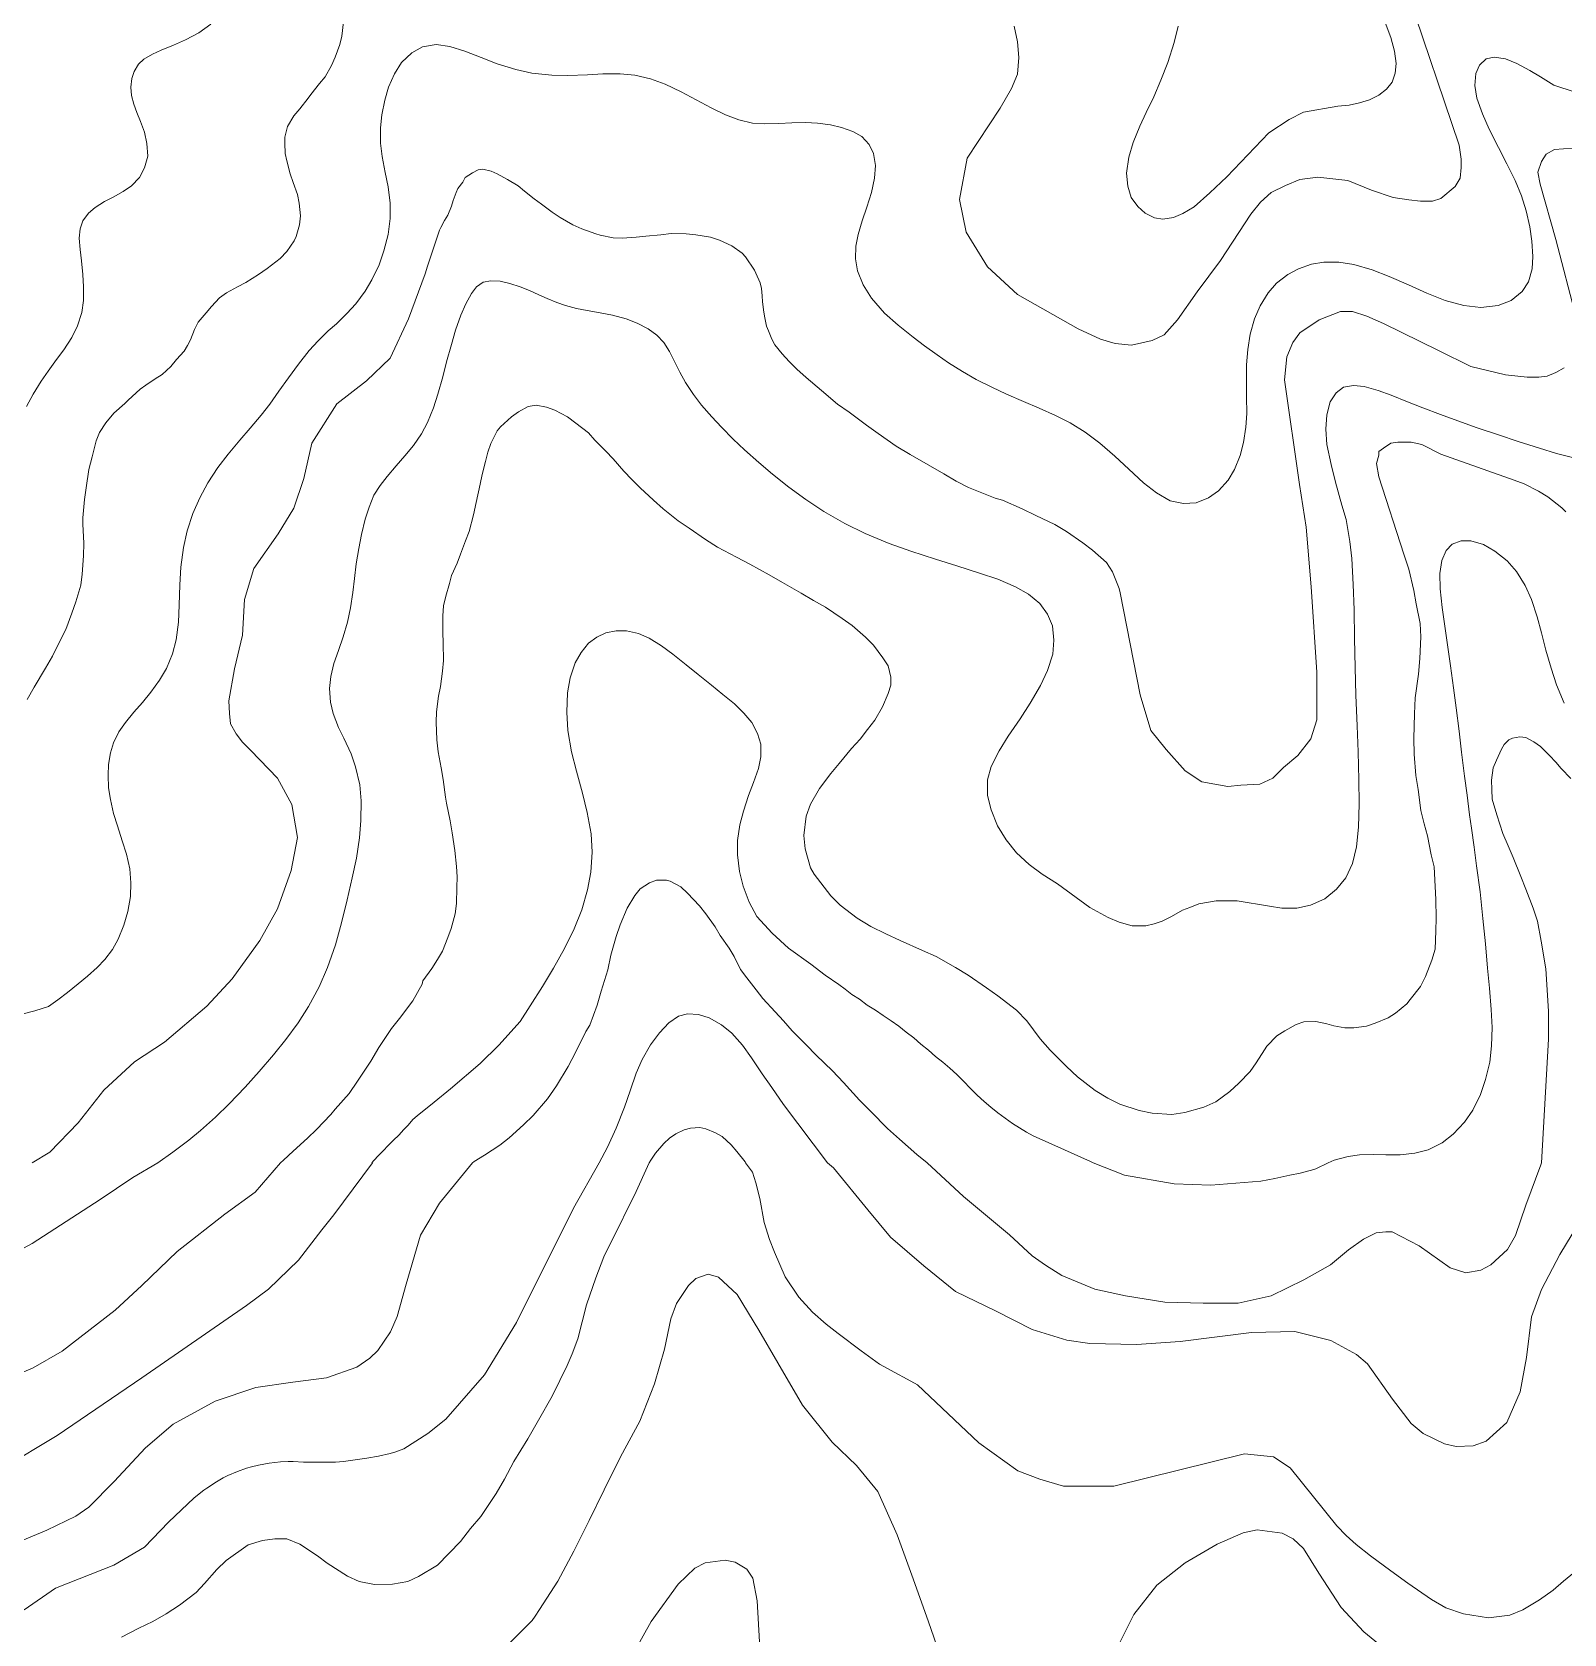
# Model space of a CAD drawing. Header units: metres. Extents: x 548946 to 557077, y 1838800 to 1845419.
# Drawn here: x 554948 to 555475, y 1841838 to 1842389 of the extents above; entities that cross this region are included whole.
import ezdxf

# ---------------------------------------------------------------- set-up
doc = ezdxf.new("R2010")
doc.units = ezdxf.units.M
doc.header["$LTSCALE"] = 28
doc.layers.add('1', color=7, linetype='Continuous', lineweight=13)
doc.layers.add('2', color=7, linetype='Continuous', lineweight=13)

msp = doc.modelspace()

# ---------------------------------------------------------------- linework, layer by layer
at = {"layer": '1'}
for points in [[(555421.46, 1842401.55), (555438.98, 1842349.66), (555439.73, 1842344.86), (555439.73, 1842341.98), (555439.32, 1842338.27), (555437.68, 1842335.39), (555432.75, 1842331.27), (555429.87, 1842330.44), (555425.76, 1842330.44), (555421.66, 1842330.86), (555416.31, 1842331.68), (555408.92, 1842334.15), (555400.7, 1842337.45), (555390.43, 1842338.68), (555384.27, 1842337.86), (555379.34, 1842335.8), (555374.41, 1842333.33), (555370.71, 1842330.03), (555367.43, 1842325.91), (555357.01, 1842309.99), (555348.99, 1842299.27), (555342.2, 1842289.63), (555337.62, 1842284.53), (555333.55, 1842282.48), (555326.43, 1842280.95), (555320.83, 1842281.46), (555315.74, 1842283), (555308.11, 1842286.57), (555287.15, 1842298.38), (555276.94, 1842307.88), (555269.51, 1842319.75), (555267.23, 1842330.99), (555269.93, 1842345.23), (555281.3, 1842362.41), (555285.2, 1842369.11), (555287.25, 1842374.05), (555287.66, 1842379.82), (555287.25, 1842385.17), (555286.02, 1842390.53)], [(555055.59, 1842391.98), (555054.97, 1842387.05), (555054.28, 1842384.21), (555052.73, 1842379.83), (555051.37, 1842377), (555049.2, 1842373.11), (555047.29, 1842370.87), (555044.34, 1842367.08), (555043.36, 1842365.81), (555040.49, 1842362.13), (555038.5, 1842359.78), (555036.3, 1842356.08), (555035.33, 1842352.44), (555035.4, 1842350.36), (555035.47, 1842346.75), (555036.07, 1842344.26), (555037.19, 1842339.84), (555038.24, 1842336.83), (555039.71, 1842332.64), (555040.36, 1842329.77), (555040.81, 1842325.35), (555040.44, 1842322.26), (555039.22, 1842318.31), (555038.56, 1842316.8), (555036.06, 1842313.15), (555033.8, 1842310.68), (555029.29, 1842307.26), (555026.31, 1842305.18), (555021.99, 1842302.45), (555019.14, 1842300.95), (555015.31, 1842298.86), (555012.96, 1842297.13), (555010.18, 1842294.22), (555008.36, 1842292.09), (555005.63, 1842288.8), (555004.33, 1842286.26), (555002.96, 1842282.76), (555001.97, 1842280.82), (555000.79, 1842278.87), (554998.2, 1842275.98), (554996.21, 1842273.64), (554993.23, 1842270.88), (554990.85, 1842269.35), (554987.61, 1842267.14), (554985.69, 1842265.75), (554982.95, 1842263.32), (554981.59, 1842262.01), (554980.4, 1842260.91), (554976.63, 1842257.58), (554973.82, 1842254.19), (554971.65, 1842250.97), (554970.59, 1842248.07), (554969.19, 1842242.57), (554968.02, 1842238.24), (554967.1, 1842231.85), (554966.55, 1842227.88), (554965.91, 1842221.62), (554965.9, 1842219.43), (554966.24, 1842212.91), (554966.22, 1842208.53), (554965.76, 1842202.29), (554965.3, 1842198.42), (554963.54, 1842192.69), (554962.22, 1842188.81), (554960.07, 1842183.22), (554958.32, 1842179.67), (554955.5, 1842174.08), (554953.08, 1842169.88), (554949.23, 1842163.4), (554946.81, 1842159.2)], [(554976.36, 1842331.81), (554979.78, 1842333.75), (554982.66, 1842335.64), (554985.47, 1842338.5), (554987.2, 1842341.85), (554988.24, 1842345.9), (554987.97, 1842350.22), (554987.19, 1842354.14), (554985.82, 1842357.8), (554984.55, 1842360.84), (554983.44, 1842363.75), (554982.72, 1842366.76), (554982.47, 1842369.52), (554982.77, 1842372.55), (554983.54, 1842374.99), (554985.07, 1842377.43), (554986.96, 1842379.2), (554989.85, 1842380.94), (554992.92, 1842382.27), (554997.11, 1842383.97), (555001.21, 1842385.81), (555005.81, 1842388.26), (555009.96, 1842391.17)], [(555342.48, 1842390.59), (555341.07, 1842384.87), (555338.88, 1842378.07), (555336.51, 1842371.98), (555334.03, 1842366.25), (555331.44, 1842360.89), (555329.24, 1842356.18), (555326.94, 1842350.54), (555325.48, 1842345.48), (555324.64, 1842340.06), (555325.1, 1842335.59), (555326.32, 1842331.65), (555328.62, 1842328.52), (555331.05, 1842326.29), (555334.29, 1842324.73), (555337.19, 1842324.27), (555340.84, 1842324.76), (555344.03, 1842326.11), (555347.98, 1842328.44), (555353.31, 1842333.32), (555359.12, 1842338.73), (555373.59, 1842353.93), (555380.57, 1842358.46), (555385.5, 1842360.93), (555397.28, 1842363.01), (555401.15, 1842363.43), (555404.75, 1842364.15), (555408.23, 1842365.24), (555411.45, 1842366.87), (555413.98, 1842368.93), (555415.94, 1842371.31), (555417, 1842374.37), (555417.33, 1842377.69), (555416.84, 1842381.98), (555415.53, 1842386.63), (555413.55, 1842391.79)], [(554998.82, 1842185.75), (554999.11, 1842191.59), (554999.33, 1842198.57), (554999.69, 1842204.67), (555000.54, 1842211.44), (555001.84, 1842217.13), (555003.72, 1842223.06), (555006.17, 1842228.45), (555008.93, 1842233.67), (555012.4, 1842238.91), (555015.85, 1842243.48), (555019.9, 1842248.33), (555023.45, 1842252.35), (555027.21, 1842256.82), (555030.22, 1842260.67), (555033.36, 1842265.07), (555036.63, 1842269.73), (555040.03, 1842274.37), (555043.76, 1842279.09), (555046.89, 1842282.46), (555050.27, 1842285.83), (555053.15, 1842288.31), (555056.69, 1842291.81), (555059.75, 1842295.13), (555063, 1842299.53), (555065.32, 1842303.38), (555067.75, 1842308.5), (555069.45, 1842313.36), (555070.95, 1842318.92), (555071.61, 1842324.46), (555071.63, 1842329.67), (555070.9, 1842335.31), (555069.92, 1842340.21), (555068.89, 1842345.73), (555068.3, 1842350.36), (555068.25, 1842355.57), (555068.71, 1842360.11), (555069.73, 1842365.11), (555071.04, 1842369.58), (555073.1, 1842374.19), (555075.53, 1842378.04), (555079.04, 1842381.36), (555082.74, 1842383.41), (555087.39, 1842384.21), (555092.1, 1842383.53), (555097.28, 1842381.95), (555102.86, 1842379.72), (555108.39, 1842377.59), (555114.8, 1842375.65), (555120.27, 1842374.43), (555127.16, 1842373.7), (555132.69, 1842373.58), (555139.42, 1842373.81), (555144.72, 1842374.11), (555150.67, 1842374.12), (555155.63, 1842373.7), (555161.11, 1842372.39), (555166.13, 1842370.6), (555171.66, 1842367.97), (555176.73, 1842365.26), (555181.92, 1842362.46), (555186.89, 1842360.06), (555191.41, 1842358.35), (555196.15, 1842357.25), (555200.35, 1842357), (555205.23, 1842357.09), (555209.6, 1842357.35), (555214.36, 1842357.44), (555218.5, 1842357.18), (555222.92, 1842356.61), (555226.77, 1842355.73), (555230.64, 1842354.38), (555233.65, 1842352.6), (555236.22, 1842349.9), (555237.67, 1842346.81), (555238.39, 1842342.7), (555238.05, 1842338.29), (555237.06, 1842333.4), (555235.44, 1842328.31), (555233.86, 1842323.6), (555232.46, 1842318.9), (555231.61, 1842314.95), (555231.53, 1842310.58), (555232.22, 1842306.51), (555234.16, 1842301.7), (555237.04, 1842297.04), (555241.54, 1842291.97), (555246.14, 1842287.75), (555251.3, 1842283.71), (555255.26, 1842280.66), (555259.65, 1842277.56), (555263.46, 1842274.85), (555268.26, 1842271.85), (555272.99, 1842269.16), (555278.34, 1842266.46), (555283.43, 1842264.1), (555289.22, 1842261.57), (555294.64, 1842259.3), (555300.25, 1842256.8), (555305.31, 1842254.21), (555310.51, 1842250.99)], [(555310.51, 1842250.99), (555315.48, 1842247.29), (555320.68, 1842242.75), (555325.47, 1842238.28), (555330.53, 1842233.6), (555334.99, 1842230.15), (555339.72, 1842227.44), (555344.23, 1842226.54), (555348.57, 1842226.77), (555352.86, 1842228.49), (555356.35, 1842230.91), (555359.6, 1842234.51), (555361.77, 1842238.25), (555363.71, 1842243.02), (555364.86, 1842247.44), (555365.71, 1842252.69), (555365.99, 1842257.46), (555365.97, 1842263.12), (555365.89, 1842268.37), (555365.91, 1842274.12), (555366.38, 1842279.49), (555367.19, 1842284.74), (555368.71, 1842289.95), (555370.57, 1842294.44), (555373.34, 1842298.91), (555376.28, 1842302.18), (555380.1, 1842305.17), (555383.78, 1842307.12), (555388.22, 1842308.71), (555392.49, 1842309.46), (555397.71, 1842309.49), (555402.82, 1842308.67), (555409.09, 1842306.83), (555415.01, 1842304.48), (555421.62, 1842301.62), (555427.87, 1842298.81), (555434.15, 1842296.32), (555440.66, 1842294.53), (555446.46, 1842293.84), (555452.42, 1842294.52), (555456.83, 1842296.29), (555460.64, 1842299.38), (555462.82, 1842302.73), (555464.08, 1842307.13), (555464.37, 1842311.37), (555463.98, 1842316.71), (555463.27, 1842321.62), (555462.05, 1842327.07), (555460.4, 1842332.21), (555458.22, 1842337.48), (555455.39, 1842343.28), (555452.52, 1842348.86), (555449.36, 1842355.15), (555446.98, 1842360.4), (555445.1, 1842365.85), (555444.43, 1842370.12), (555444.73, 1842374.27), (555445.96, 1842377.19), (555448.28, 1842379.27), (555451.09, 1842379.93), (555454.98, 1842379.27), (555458.83, 1842377.75), (555463.31, 1842375.36), (555466.97, 1842373.13), (555471.57, 1842370.25), (555478.88, 1842367.91)], [(555479.17, 1842290.48), (555472.2, 1842317.23), (555466.85, 1842336.21), (555466.03, 1842340.33), (555467.26, 1842344.04), (555468.9, 1842346.51), (555471.78, 1842348.16), (555477.94, 1842348.57)], [(554948.51, 1842000), (554954.64, 1842003.65), (554964.34, 1842013.71), (554973.19, 1842024.89), (554983.75, 1842034.66), (554993.99, 1842041.4), (555008.58, 1842053.83), (555017.26, 1842063.19), (555026.79, 1842076.35), (555032.86, 1842087.28), (555037.59, 1842100.41), (555039.77, 1842111.77), (555037.83, 1842123.05), (555032.81, 1842132.19), (555023.64, 1842141.68), (555020.8, 1842144.52), (555018.6, 1842147.36), (555016.71, 1842150.83), (555016.4, 1842154.3), (555016.09, 1842158.71), (555018.07, 1842169.76), (555020.85, 1842181.29), (555021.47, 1842193.55), (555024.75, 1842204.21), (555033.08, 1842216.04), (555038.44, 1842224.94), (555041.87, 1842235.09), (555044.7, 1842247.28), (555053.3, 1842260.76), (555063.44, 1842268.68), (555071.62, 1842276.48), (555077.89, 1842289.98), (555083.6, 1842305.48), (555084.46, 1842308.07), (555088.52, 1842320.39), (555088.97, 1842321.4), (555090.29, 1842323.75), (555091.39, 1842325.6), (555092.62, 1842328.7), (555093.24, 1842330.59), (555094.22, 1842333.37), (555094.8, 1842334.78), (555096.52, 1842336.99), (555097.38, 1842338.53), (555099.84, 1842340.16), (555101.8, 1842341.17), (555103.49, 1842341.38), (555106.33, 1842340.69), (555108.35, 1842339.8), (555111.92, 1842337.87), (555115.62, 1842335.67), (555117.75, 1842333.85), (555121.12, 1842331.23), (555123.55, 1842329.34), (555127.21, 1842326.66), (555130.01, 1842324.82), (555134.42, 1842322.24), (555137.44, 1842320.9), (555142.22, 1842319.22), (555143.71, 1842318.74), (555148.2, 1842317.78), (555151.35, 1842317.7), (555156.16, 1842318.02), (555159.45, 1842318.33), (555164.62, 1842318.88)], [(554946.63, 1842259.87), (554948.84, 1842264.14), (554951.59, 1842268.5), (554954.01, 1842272.02), (554956.91, 1842275.95), (554959.46, 1842279.34), (554962.13, 1842283.57), (554964.17, 1842287.58), (554965.59, 1842292.19), (554966.13, 1842296.25), (554966.23, 1842301.01), (554965.91, 1842305.19), (554965.46, 1842309.9), (554965.01, 1842313.8), (554964.73, 1842317.68), (554965.06, 1842320.85), (554965.94, 1842323.68), (554967.9, 1842326.24), (554970.22, 1842328.26), (554973.39, 1842330.27), (554976.36, 1842331.81)], [(555164.62, 1842318.88), (555168.17, 1842319.33), (555173.33, 1842319.21), (555176.6, 1842318.86), (555181.74, 1842318.08), (555184.82, 1842317.04), (555189.06, 1842315.1), (555192.62, 1842312.5), (555193.72, 1842311.3), (555196.77, 1842306.74), (555197.28, 1842305.66), (555198.75, 1842302.33), (555199.27, 1842300.39), (555199.5, 1842297.85), (555199.57, 1842295.77), (555200.01, 1842292.21), (555200.35, 1842290.26), (555200.89, 1842287.47), (555201.66, 1842285.85), (555202.79, 1842282.95), (555203.8, 1842280.99), (555206.36, 1842277.98), (555208.69, 1842275.32), (555211.39, 1842272.71), (555214.52, 1842269.77), (555219.84, 1842265.3), (555225.36, 1842260.67), (555229.32, 1842257.93), (555235.3, 1842253.45), (555239.29, 1842250.52), (555245.54, 1842246.17), (555250.27, 1842243.33), (555257.33, 1842239.37), (555261.85, 1842236.7), (555266.16, 1842234.19), (555270.42, 1842232.06), (555279.54, 1842228.36), (555282.01, 1842227.62), (555288.85, 1842224.67), (555293.51, 1842222.4), (555300.07, 1842219.32), (555304.09, 1842216.88), (555309.71, 1842213.01), (555312.98, 1842210.47), (555317.79, 1842206.23), (555319.9, 1842203.07), (555322.15, 1842197.26), (555322.54, 1842195.87), (555329.32, 1842160.78), (555332.99, 1842148.51), (555338.3, 1842141.96), (555344.82, 1842134.6), (555350.54, 1842130.92), (555355.02, 1842130.1), (555359.51, 1842129.28), (555364, 1842129.69), (555370.53, 1842130.1), (555375.01, 1842132.14), (555378.69, 1842135.82), (555383.58, 1842139.92), (555388.07, 1842145.64), (555390.11, 1842152.19), (555390.11, 1842160.37), (555390.11, 1842168.56), (555388.19, 1842197.91)], [(555388.19, 1842197.91), (555386.38, 1842218.39), (555384.15, 1842233.02), (555378.93, 1842269.05), (555379.75, 1842276.88), (555381.8, 1842281.83), (555384.27, 1842285.12), (555390.84, 1842289.65), (555398.24, 1842292.54), (555402.35, 1842292.54), (555407.28, 1842290.89), (555413.03, 1842288.42), (555431.92, 1842279.09), (555443.02, 1842273.59), (555454.93, 1842270.7), (555462.33, 1842269.88), (555466.44, 1842269.88), (555469.31, 1842270.29), (555472.19, 1842271.53), (555475.06, 1842273.17)], [(555033.91, 1842000), (555034.92, 1842000.92), (555038.26, 1842003.91), (555043.12, 1842008.41), (555046.27, 1842011.38), (555051.14, 1842016.55), (555052.72, 1842018.37), (555057.46, 1842023.81), (555060.36, 1842027.98), (555064.91, 1842034.92), (555067.66, 1842039.55), (555072.07, 1842046.09), (555074.78, 1842049.57), (555079.34, 1842055.66), (555082.62, 1842061.4), (555082.77, 1842062.46), (555085.94, 1842066.76), (555087.84, 1842069.85), (555089.57, 1842072.73), (555091.46, 1842077.34), (555092.59, 1842080.53), (555093.96, 1842085.55), (555094.37, 1842089.12), (555094.54, 1842094.56), (555094.66, 1842098.19), (555094.4, 1842101.78), (555093.8, 1842107.31), (555092.94, 1842113.39), (555092.24, 1842117.49), (555090.9, 1842123.6), (555090.56, 1842125.55), (555089.79, 1842131.73), (555089.11, 1842135.64), (555088.14, 1842141.13), (555087.62, 1842145.25), (555087.43, 1842151.32), (555087.55, 1842154.95), (555088.2, 1842160.36), (555088.85, 1842163.58), (555089.61, 1842168.9), (555089.91, 1842172.55), (555089.83, 1842178.54), (555089.73, 1842182.33), (555089.7, 1842187.94), (555089.94, 1842191.3), (555090.67, 1842194.62), (555092.02, 1842198.98), (555092.63, 1842201.72), (555094.57, 1842205.96), (555095.8, 1842209.06), (555097.51, 1842213.65), (555098.72, 1842216.94), (555100.28, 1842222.65), (555101.18, 1842226.85), (555102.49, 1842233.11), (555103.22, 1842236.43), (555104.37, 1842240.95), (555105.2, 1842244.19), (555106.16, 1842247.17), (555108.37, 1842251.53), (555109.54, 1842252.82), (555113.28, 1842256.33), (555115.64, 1842258.06), (555119.03, 1842259.81), (555121.73, 1842260.25)], [(555121.73, 1842260.25), (555125.33, 1842259.65), (555128.22, 1842258.59), (555132.51, 1842256.27), (555135.43, 1842254.16), (555139.75, 1842250.8), (555141.98, 1842248.23), (555145.68, 1842244.51), (555148.2, 1842241.87), (555151.86, 1842237.67), (555154.69, 1842234.79), (555157.53, 1842231.91), (555162.15, 1842227.64), (555165.47, 1842224.73), (555170.55, 1842220.61), (555174.3, 1842218.03), (555179.92, 1842214.17), (555184.14, 1842211.56), (555190.57, 1842208.08), (555195.15, 1842205.71), (555201.89, 1842201.99), (555206.41, 1842199.32), (555212.86, 1842195.66), (555217.07, 1842193.23), (555221.16, 1842190.89), (555226.97, 1842187.05), (555230.43, 1842184.54), (555234.92, 1842180.53), (555237.73, 1842177.84), (555240.94, 1842173.49), (555242.71, 1842170.76), (555243.68, 1842166.79), (555243.64, 1842164.12), (555242.76, 1842161.26), (555240.86, 1842156.64), (555238.19, 1842152.12), (555235.65, 1842148.86), (555233.12, 1842145.59), (555230.2, 1842142.28), (555225.89, 1842137.17), (555223.08, 1842133.78), (555219.18, 1842128.53), (555216.04, 1842123.19), (555214.55, 1842119.1), (555213.77, 1842112.44), (555214.25, 1842107.84), (555216.11, 1842101.32), (555217.33, 1842099.19), (555223.02, 1842091.72), (555226.28, 1842088.52), (555232.07, 1842084.01), (555236.8, 1842081.18), (555241.97, 1842078.69), (555246.92, 1842076.36), (555254.58, 1842072.94), (555259.21, 1842070.86), (555265.88, 1842067.03), (555270.29, 1842064.45), (555276.54, 1842060.09), (555280.5, 1842057.35), (555286.82, 1842052.44), (555290.42, 1842048.8), (555295.01, 1842042.52), (555298.44, 1842038.67), (555304, 1842033)], [(555304, 1842033), (555307.87, 1842029.48), (555313.87, 1842024.82), (555318.29, 1842022.23), (555322.36, 1842020.08), (555329, 1842017.96), (555333.49, 1842017), (555340.3, 1842016.61), (555344.69, 1842017.26), (555351.21, 1842019.12), (555355.35, 1842020.97), (555360.24, 1842024.44), (555363.31, 1842027.3), (555367.17, 1842031.39), (555369.28, 1842034.32), (555372.05, 1842038.76), (555372.85, 1842040), (555376.3, 1842043.57), (555379.13, 1842045.26), (555382.94, 1842047.54), (555385.68, 1842048.45), (555389.76, 1842048.49), (555393.57, 1842047.73), (555395.93, 1842047.08), (555399.74, 1842046.32), (555402.78, 1842046.32), (555407.17, 1842046.96), (555410.18, 1842048), (555414.62, 1842049.8), (555417.18, 1842051.35), (555421.05, 1842054.6), (555422.2, 1842056.07), (555425.72, 1842060.6), (555427.49, 1842063.96), (555429.64, 1842069.56), (555430.78, 1842073.41), (555430.94, 1842079.71), (555431.07, 1842084.01), (555431.02, 1842090.47), (555430.75, 1842094.91), (555430.39, 1842101.61), (555429.39, 1842105.77), (555428.09, 1842112.36), (555427.01, 1842116.41), (555425.86, 1842121.02), (555424.87, 1842128.22), (555424.07, 1842133.07), (555423.53, 1842140.42), (555423.43, 1842145.74), (555423.61, 1842154.22), (555423.86, 1842159.77), (555425.04, 1842167.82), (555425.51, 1842173.2), (555425.8, 1842180.75), (555425.61, 1842185.29), (555424.29, 1842192.07), (555423.43, 1842196.63), (555421.67, 1842203.92), (555419.97, 1842209.13), (555411.38, 1842235.68), (555410.56, 1842240.21), (555411.38, 1842243.1), (555411.38, 1842244.33), (555413.03, 1842245.57), (555415.49, 1842247.22)], [(555415.49, 1842247.22), (555417.96, 1842247.63), (555422.48, 1842247.63), (555426.17, 1842246.81), (555432.75, 1842243.51), (555457.97, 1842234.53), (555461.37, 1842233.24), (555466.24, 1842230.81), (555469.54, 1842228.75), (555474.28, 1842225.06), (555475.7, 1842223.62)], [(555475.15, 1842157.92), (555472.44, 1842164.17), (555470.66, 1842169.91), (555468.84, 1842176.08), (555467.36, 1842182.13), (555465.83, 1842187.62), (555463.87, 1842193.5), (555461.74, 1842198.32), (555458.7, 1842203.13), (555455.48, 1842206.84), (555451.28, 1842210.16), (555447.39, 1842212.4), (555443.07, 1842213.68), (555439.67, 1842213.72), (555436.56, 1842212.51), (555434.49, 1842210.32), (555433.02, 1842206.94), (555432.42, 1842202.51), (555432.45, 1842197.2), (555433.13, 1842190.76), (555434.04, 1842184.4), (555435.13, 1842177.16), (555436.07, 1842170.69), (555437.09, 1842163.15), (555438, 1842156.31)], [(554945.42, 1842051.16), (554949.47, 1842052.18), (554954.19, 1842053.69), (554957.37, 1842056), (554960.68, 1842058.52), (554964.38, 1842061.41), (554967.56, 1842064.08), (554970.91, 1842067.05), (554973.5, 1842069.77), (554976.13, 1842073.26), (554978.14, 1842076.85), (554980.07, 1842081.65), (554981.39, 1842086.28), (554982.34, 1842091.45), (554982.5, 1842096.22), (554982.08, 1842100.99), (554980.92, 1842105.98), (554979.48, 1842110.61), (554977.85, 1842115.71), (554976.47, 1842120.01), (554975.41, 1842124.77), (554974.77, 1842128.76), (554974.63, 1842133.17), (554974.76, 1842136.81), (554975.41, 1842140.83), (554976.44, 1842144.22), (554978.29, 1842148.02), (554980.59, 1842151.3), (554983.44, 1842154.77), (554986.43, 1842158.19), (554989.37, 1842161.72), (554992.31, 1842165.83), (554994.68, 1842169.86), (554996.78, 1842174.84), (554998.03, 1842179.63), (554998.82, 1842185.75)], [(555142.57, 1842180.61), (555139.7, 1842178.54), (555137.18, 1842175.37), (555135.12, 1842171.74), (555133.46, 1842166.64), (555132.53, 1842161.46), (555132.27, 1842154.8), (555132.68, 1842148.57), (555133.95, 1842141.14), (555135.58, 1842134.55), (555137.67, 1842126.96), (555139.32, 1842120.28), (555140.62, 1842113.02), (555141.01, 1842106.65), (555140.57, 1842099.87), (555139.44, 1842093.71), (555137.41, 1842086.9), (555134.8, 1842080.36), (555131.54, 1842073.55), (555127.75, 1842066.8), (555123.95, 1842060.5), (555119.76, 1842053.85), (555116.29, 1842048.55), (555108.94, 1842040.38), (555102.51, 1842034.08), (555092.33, 1842025.35), (555086.68, 1842020.85), (555080.9, 1842016.09), (555079.41, 1842014.82), (555077.74, 1842012.89), (555076.26, 1842011.39), (555074.57, 1842009.47), (555072.74, 1842007.71), (555070.94, 1842005.91), (555069.16, 1842004.1), (555067.52, 1842002.42), (555065.99, 1842000.7), (555065.34, 1842000)], [(555313.27, 1842000), (555312.32, 1842000.44), (555303.41, 1842004.39), (555297.97, 1842006.83), (555292.62, 1842009.23), (555290.25, 1842010.52), (555287.94, 1842011.94), (555285.48, 1842013.49), (555282.96, 1842015.33), (555280.45, 1842017.14), (555278.01, 1842019.12), (555275.75, 1842021.03), (555273.4, 1842023.21), (555271.09, 1842025.51), (555268.66, 1842027.98), (555266.31, 1842030.27), (555263.9, 1842032.45), (555261.59, 1842034.49), (555259.06, 1842036.51), (555256.58, 1842038.71), (555254.03, 1842040.69), (555251.56, 1842042.91), (555248.97, 1842044.85), (555246.43, 1842046.9), (555243.8, 1842048.76), (555241.06, 1842050.55), (555238.37, 1842052.44), (555235.51, 1842054.16), (555232.92, 1842056.16), (555230.28, 1842057.78), (555228, 1842059.61), (555225.79, 1842061.2), (555221.15, 1842064.41), (555216.14, 1842068.17), (555208.5, 1842073.73), (555202.94, 1842078.91), (555197.58, 1842084.64), (555194.94, 1842089.53), (555192.96, 1842094.98), (555191.64, 1842100.09), (555190.94, 1842105.78), (555191, 1842110.66), (555191.77, 1842116.11), (555193.03, 1842120.84), (555194.8, 1842126.13), (555196.52, 1842130.62), (555198.13, 1842135.47), (555198.96, 1842139.47), (555198.94, 1842143.85), (555197.88, 1842147.48), (555195.92, 1842151.26), (555193.15, 1842154.51), (555189.89, 1842157.66), (555185.94, 1842160.93), (555182, 1842164.05), (555177.41, 1842167.76), (555173.32, 1842171.05), (555168.73, 1842174.7), (555164.83, 1842177.57), (555160.55, 1842180.21), (555156.9, 1842181.81), (555152.83, 1842182.73), (555149.3, 1842182.75), (555145.67, 1842182.05), (555142.57, 1842180.61)], [(555438, 1842156.31), (555439.02, 1842148.29), (555439.86, 1842141.02), (555440.89, 1842132.82), (555441.71, 1842126.27), (555442.62, 1842119.49), (555443.23, 1842114.94), (555444.18, 1842108.46), (555444.98, 1842102.04), (555446.22, 1842093.03), (555447.15, 1842083.95), (555448.1, 1842075.25), (555448.78, 1842066.87), (555449.39, 1842059.98), (555449.99, 1842052.6), (555450.32, 1842046.44), (555450.16, 1842040.12), (555449.55, 1842034.6), (555448.12, 1842028.64), (555446.34, 1842023.45), (555443.67, 1842018.06), (555440.82, 1842013.89), (555437, 1842009.77), (555433.16, 1842006.85), (555428.4, 1842004.42), (555423.76, 1842003.22), (555418.76, 1842002.66), (555413.81, 1842002.74), (555409.44, 1842002.87), (555404.7, 1842002.7), (555400.81, 1842002.12), (555396.03, 1842000.83), (555393.93, 1842000)], [(555477.37, 1842132.04), (555474.09, 1842135.43), (555472.29, 1842137.68), (555470.11, 1842139.88), (555466.96, 1842143.01), (555464.67, 1842144.62), (555461.91, 1842146.08), (555459.89, 1842146.31), (555457.37, 1842145.9), (555456.11, 1842145.36), (555454.5, 1842143.73), (555453.57, 1842142.09), (555451.85, 1842138.35), (555450.65, 1842135.73), (555450.15, 1842131.39), (555450.26, 1842128.26), (555450.39, 1842124.95), (555451.92, 1842119.53), (555454.05, 1842113.14), (555455.82, 1842108.89), (555457.57, 1842104.83), (555460.18, 1842098.4), (555461.97, 1842093.96), (555464.5, 1842087.43), (555465.92, 1842082.95), (555467.16, 1842076.07), (555468.79, 1842066.58), (555469.73, 1842052.04)], [(555256.19, 1842000), (555252.61, 1842002.78), (555246.62, 1842008.12), (555242.54, 1842011.79), (555236.77, 1842017.63), (555232.86, 1842021.52), (555227.44, 1842027.59), (555223.61, 1842031.59), (555217.99, 1842036.97), (555214.61, 1842040.45), (555209.72, 1842045.26), (555206.82, 1842048.7), (555203.86, 1842051.85), (555199.66, 1842056.46), (555197.39, 1842059.41), (555194.21, 1842063.57), (555192.04, 1842066.44), (555189.77, 1842070.91), (555188.08, 1842073.75), (555185.06, 1842078.12), (555183.27, 1842081.04), (555180.14, 1842085.5), (555177.89, 1842088.26), (555173.83, 1842092.6), (555171.47, 1842094.78), (555167.79, 1842096.79), (555166.62, 1842097.03), (555163.09, 1842097.06), (555160.73, 1842096.19), (555157.57, 1842094.09), (555155.66, 1842091.85), (555153.08, 1842087.44), (555150.65, 1842081.71), (555149.25, 1842077.73), (555147.48, 1842071.33), (555146.41, 1842066.24), (555144.09, 1842058.92), (555142.7, 1842054.08), (555140.23, 1842047.21), (555138.88, 1842045.04), (555135.32, 1842037.84), (555132.78, 1842033.05), (555128.76, 1842026.37), (555125.7, 1842021.99), (555120.71, 1842016.23), (555117.4, 1842013.05), (555112.54, 1842008.55), (555109.24, 1842006.04), (555104.05, 1842002.63), (555100.44, 1842000.37), (555099.92, 1842000)], [(555221.95, 1842000), (555206.74, 1842019.97), (555202.72, 1842025.81), (555199.43, 1842030.56), (555195.79, 1842036.09), (555192.63, 1842040.35), (555189, 1842044.52), (555185.44, 1842047.4), (555181.25, 1842049.76), (555177.56, 1842050.94), (555173.73, 1842051.16), (555170.7, 1842050.3), (555167.34, 1842048.08), (555164.18, 1842044.67), (555161.02, 1842040.54), (555158.24, 1842035.51), (555156.17, 1842030.75), (555154.04, 1842024.75), (555152.15, 1842019.13), (555149.29, 1842011.83), (555146.31, 1842005.31), (555143.45, 1842000)], [(555469.73, 1842052.04), (555469.73, 1842042.4), (555467.28, 1842000)], [(554849.17, 1841815.88), (554856.78, 1841812.5), (554860.57, 1841812.24), (554864.57, 1841813.75), (554870.94, 1841820.56), (554873.33, 1841826.02), (554875.83, 1841837.4), (554880.43, 1841851.74), (554883.89, 1841858.49), (554890.35, 1841867.46), (554894.19, 1841871.42), (554900.64, 1841876.47), (554914.29, 1841883.3), (554938.48, 1841895.08), (554957.09, 1841906.24), (554986.24, 1841926.09), (555022.22, 1841950.89), (555029.73, 1841956.58), (555040.12, 1841966.54), (555048.13, 1841976.94), (555052.23, 1841982.08), (555065.46, 1842000)], [(555099.92, 1842000), (555088.53, 1841986.13), (555082.01, 1841975.13), (555077.09, 1841958.3), (555073.99, 1841947.14), (555071.69, 1841941.84), (555067.38, 1841935.47), (555064.65, 1841932.78), (555060.12, 1841929.7), (555049.71, 1841926.03), (555038.13, 1841924.58), (555025.45, 1841922.71), (555011.39, 1841918.08), (554997.04, 1841910.11), (554987.44, 1841902.02), (554976.69, 1841890.49), (554968.03, 1841881.66), (554963.52, 1841878.56), (554953.59, 1841873.73), (554932.1, 1841864.76)], [(554935.62, 1841923.94), (554948.85, 1841929.47), (554958.8, 1841935.24), (554977.06, 1841949.36), (554986.19, 1841957.82), (554998.35, 1841969.53), (555014.8, 1841982.35), (555025.19, 1841989.93), (555033.91, 1842000)], [(554945.83, 1841846.41), (554956.59, 1841853.83), (554976.64, 1841861.65), (554987.18, 1841867.92), (554995.45, 1841876.43), (555004.26, 1841884.84), (555007.5, 1841887.45), (555008.52, 1841888.21), (555011.86, 1841890.39), (555014.2, 1841891.68), (555015.79, 1841892.46), (555019.07, 1841893.86), (555022.26, 1841894.98), (555023.88, 1841895.46), (555026.32, 1841896.09), (555030.04, 1841896.79), (555033.91, 1841897.21), (555036.51, 1841897.33), (555038.25, 1841897.33), (555041.77, 1841897.15), (555052.81, 1841897.07), (555055.52, 1841897.36), (555063.57, 1841898.44), (555067.61, 1841899.17), (555071.55, 1841900.07), (555073.48, 1841900.64), (555076.29, 1841901.69), (555084.49, 1841906.94), (555090.77, 1841911.93), (555103.99, 1841927.11), (555115.04, 1841945.12), (555124.15, 1841963.55), (555129.13, 1841973.31), (555134.55, 1841984.37), (555143.45, 1842000)], [(555221.95, 1842000), (555223.99, 1841998.21), (555235.8, 1841983.77), (555243.58, 1841974.41), (555254.98, 1841964.53), (555265.86, 1841955.7), (555279.86, 1841948.94), (555292.3, 1841942.7), (555304.22, 1841939.07), (555312.11, 1841937.91), (555328.06, 1841937.51), (555343.09, 1841938.55), (555367.66, 1841941.63), (555382.55, 1841942.03), (555394.86, 1841938.94), (555403.75, 1841934.11), (555407.52, 1841930.84), (555416.05, 1841918.72), (555422.57, 1841910.42), (555426.64, 1841907), (555433.96, 1841903.36), (555437.93, 1841902.48), (555443.87, 1841902.7), (555448.29, 1841904.36), (555455.43, 1841910.68), (555460, 1841921.21), (555462.16, 1841933.12), (555463.92, 1841947.09), (555467.33, 1841956.46), (555473.62, 1841968.47), (555479.81, 1841978.61)], [(555467.28, 1842000), (555467.04, 1841999.24), (555461.89, 1841985.4), (555458.42, 1841974.96), (555455.62, 1841970.12), (555449.86, 1841964.85), (555446.45, 1841963.1), (555441.27, 1841962.16), (555435.9, 1841963.86), (555425.32, 1841971.49), (555415.96, 1841976.27), (555413.77, 1841976.27), (555410.48, 1841975.9), (555406.1, 1841973.71), (555400.99, 1841970.05), (555394.79, 1841964.92), (555385.67, 1841959.8), (555374.35, 1841954.31), (555363.04, 1841951.75), (555351, 1841951.75), (555337.86, 1841952.11), (555324.36, 1841954.31), (555313.78, 1841956.51), (555302.46, 1841961.26), (555296.78, 1841964.75), (555292.23, 1841968.01), (555284.42, 1841975.17), (555268.59, 1841988.41), (555256.19, 1842000)], [(555313.27, 1842000), (555323.93, 1841995.77), (555341.09, 1841992.73), (555353.69, 1841992.29), (555370.85, 1841993.6), (555375.62, 1841994.57), (555380.83, 1841995.77), (555384.42, 1841996.42), (555389.09, 1841997.62), (555389.75, 1841997.95), (555393.93, 1842000)], [(555260.44, 1841831.37), (555256.63, 1841842.18), (555251.33, 1841857.02), (555245.86, 1841872.12), (555239.23, 1841887.01), (555231.86, 1841895.97), (555223.5, 1841903.98), (555213.34, 1841916.73), (555204.79, 1841931.24), (555198.33, 1841942.49), (555190.84, 1841954.67), (555184.4, 1841960.65), (555180.84, 1841961.7), (555176.65, 1841960.19), (555174.1, 1841957.86), (555170.04, 1841951.65), (555168.06, 1841946.32), (555165.91, 1841935.91), (555162.49, 1841923.97), (555157.36, 1841911.13), (555150.75, 1841898.94), (555145.19, 1841887.58), (555139.95, 1841877.01), (555134.67, 1841866.54), (555129.17, 1841856.2), (555122.93, 1841846.42), (555121.4, 1841844.16), (555120.37, 1841842.66), (555112.13, 1841834.4)], [(555416.89, 1841830.05), (555406.2, 1841838.75), (555398.48, 1841847.11), (555390.83, 1841858.92), (555385.5, 1841867.46), (555381.98, 1841870.79), (555378.2, 1841872.71), (555369.61, 1841873.8), (555364.81, 1841872.86), (555355.84, 1841868.92), (555344.86, 1841862.49), (555335.08, 1841854.88), (555327.22, 1841844.78), (555321.66, 1841833.77)], [(555198.51, 1841835.34), (555197.75, 1841849.45), (555196.2, 1841857.24), (555194.23, 1841860.34), (555190.13, 1841862.76), (555186.77, 1841863.42), (555179.9, 1841862.56), (555176.35, 1841860.72), (555170.63, 1841855.23), (555161.34, 1841842.3), (555155.24, 1841831.5)]]:
    msp.add_lwpolyline(points, dxfattribs=at)
at = {"layer": '2'}
for points in [[(554991.68, 1842000), (554996.83, 1842003.63), (555002.42, 1842007.7), (555006.42, 1842011.03), (555011.51, 1842015.62), (555016.28, 1842020.27), (555021.73, 1842025.99), (555026.55, 1842031.31), (555031.52, 1842037.09), (555035.68, 1842042.3), (555039.94, 1842048.07), (555043.51, 1842053.68), (555047.15, 1842060.47), (555050, 1842067.06), (555052.74, 1842074.92), (555054.82, 1842082.38), (555056.83, 1842090.28), (555058.57, 1842097.84), (555059.97, 1842104.67), (555061.04, 1842111.65), (555061.56, 1842117.64), (555061.57, 1842124.38), (555061.12, 1842129.82), (555059.69, 1842136.08), (555058.16, 1842140.53), (555055.69, 1842145.92), (555053.88, 1842149.6), (555051.94, 1842154.41), (555051.06, 1842158.24), (555050.71, 1842162.93), (555051.16, 1842167.02), (555052.28, 1842171.58), (555053.78, 1842175.96), (555055.41, 1842180.71), (555056.89, 1842185.75), (555057.99, 1842190.64), (555058.81, 1842195.99), (555059.36, 1842200.8), (555059.94, 1842205.81), (555060.8, 1842211.07), (555061.78, 1842215.88), (555063.05, 1842221.17), (555064.41, 1842225.31), (555066, 1842229.39), (555068.16, 1842232.75), (555070.55, 1842235.85), (555073.63, 1842239.41), (555076.63, 1842242.84), (555079.62, 1842246.43), (555082.33, 1842250.46), (555084.44, 1842254.33), (555086.48, 1842259.35), (555087.95, 1842264.06), (555089.64, 1842270.01), (555090.99, 1842275.21), (555092.62, 1842281.11), (555094.08, 1842286.03), (555095.92, 1842291.21), (555097.55, 1842295.12), (555099.51, 1842298.69), (555101.3, 1842300.95), (555103.6, 1842302.57), (555106.21, 1842303.07), (555109.38, 1842302.91), (555112.77, 1842302.11)], [(555112.77, 1842302.11), (555116.28, 1842300.93), (555119.51, 1842299.66), (555122.72, 1842298.22), (555125.59, 1842296.95), (555128.83, 1842295.59), (555131.85, 1842294.51), (555135.6, 1842293.5), (555139.28, 1842292.78), (555143.82, 1842291.98), (555147.98, 1842291.19), (555152.65, 1842289.93), (555156.52, 1842288.46), (555160.31, 1842286.53), (555163.21, 1842284.36), (555165.65, 1842281.85), (555167.65, 1842278.77), (555169.24, 1842275.54), (555171.16, 1842271.65), (555173.07, 1842268.06), (555175.81, 1842263.96), (555178.59, 1842260.36), (555182.13, 1842256.26), (555185.42, 1842252.72), (555189.48, 1842248.6), (555193.33, 1842244.94), (555198.25, 1842240.55), (555203.01, 1842236.54), (555208.58, 1842232.13), (555214.43, 1842227.92), (555220.64, 1842223.82), (555227.85, 1842219.67), (555234.82, 1842216.23), (555243.09, 1842212.72), (555250.51, 1842210.11), (555259.02, 1842207.34), (555266.35, 1842205.11), (555274.18, 1842202.62), (555280.41, 1842200.47), (555286.53, 1842197.88), (555291, 1842195.31), (555294.92, 1842192.14), (555297.49, 1842188.49), (555299.23, 1842184.44), (555299.74, 1842179.51), (555299.3, 1842174.76), (555297.56, 1842169.08), (555295.16, 1842163.97), (555291.61, 1842157.92), (555288.09, 1842152.53), (555284.03, 1842146.51), (555280.85, 1842141.5), (555278.17, 1842136.13), (555276.91, 1842131.59), (555276.94, 1842126.17), (555278.12, 1842121.2), (555280.34, 1842115.7), (555283.27, 1842110.89), (555286.83, 1842106.47), (555291.22, 1842102.49), (555295.71, 1842099.17), (555300.95, 1842095.78), (555312.11, 1842087.72), (555318.4, 1842084.25), (555322.17, 1842082.67)], [(555322.17, 1842082.67), (555326.58, 1842081.41), (555329.41, 1842081.41), (555331.3, 1842081.41), (555334.13, 1842082.04), (555336.96, 1842082.99), (555340.1, 1842084.56), (555343.88, 1842086.77), (555346.4, 1842087.72), (555349.54, 1842088.98), (555355.52, 1842089.93), (555362.75, 1842089.93), (555373.78, 1842088.1), (555378.01, 1842087.43), (555383.19, 1842087.46), (555387.89, 1842088.55), (555392.83, 1842090.71), (555396.85, 1842094.03), (555400.09, 1842097.84), (555402.38, 1842102.81), (555403.68, 1842108.5), (555404.44, 1842115.3), (555404.62, 1842123.35), (555404.51, 1842131.54), (555404.25, 1842141.19), (555403.9, 1842150.15), (555403.53, 1842160.71), (555403.27, 1842170.15), (555403.04, 1842180.09), (555402.87, 1842189.95), (555402.53, 1842198.7), (555402.09, 1842207.64), (555401.48, 1842213.42), (555400.12, 1842220.97), (555398.74, 1842225.96), (555396.54, 1842233.83), (555395.07, 1842239.87), (555393.55, 1842246.74), (555393.22, 1842252.03), (555393.54, 1842256.97), (555394.62, 1842261.47), (555396.69, 1842264.5), (555399.21, 1842266.54), (555402.73, 1842267.09), (555406.38, 1842266.71), (555411.13, 1842265.4), (555415.64, 1842263.72), (555421.27, 1842261.48), (555426.54, 1842259.36), (555432.61, 1842257.06), (555438.59, 1842254.88), (555445.25, 1842252.55), (555452.48, 1842250.08), (555459.33, 1842247.79), (555466.62, 1842245.48), (555472.48, 1842243.71), (555478.93, 1842242.06)], [(555193.76, 1842000), (555193.57, 1842000.33), (555190.74, 1842003.88), (555188.75, 1842006.1), (555185.73, 1842008.96), (555183.38, 1842010.28), (555180.06, 1842011.67), (555178.02, 1842012.08), (555174.81, 1842011.87), (555172.69, 1842011.32), (555169.73, 1842009.9), (555167.54, 1842008.39), (555165.67, 1842006.64), (555162.75, 1842003.32), (555161.16, 1842000.84), (555160.66, 1842000)], [(554934.23, 1841964.54), (554948.48, 1841972.28), (554971.9, 1841987.34), (554983.15, 1841994.92), (554991.68, 1842000)], [(555077.69, 1841856.08), (555081.35, 1841857.83), (555087.9, 1841861.66), (555095.77, 1841869.82), (555099.23, 1841874.27), (555102.73, 1841878.44), (555108.06, 1841886.28), (555110.88, 1841891.22), (555114.13, 1841897.37), (555118.9, 1841905.14), (555122.55, 1841911.48), (555127.25, 1841919.81), (555129.88, 1841925.17), (555132.38, 1841930.36), (555134.18, 1841934.31), (555136.12, 1841939.43), (555139.11, 1841951.14), (555142.25, 1841960.43), (555145.07, 1841967.67), (555148.62, 1841974.86), (555150.05, 1841977.77), (555153.41, 1841984.61), (555155.58, 1841988.84), (555160.66, 1842000)], [(555193.76, 1842000), (555196.11, 1841996.71), (555197.3, 1841993.13), (555198.66, 1841987.72), (555200.12, 1841979.44), (555202, 1841973.65), (555203.69, 1841969.27), (555207.33, 1841960.83), (555212.08, 1841953.82), (555216.75, 1841948.67), (555221.43, 1841944.52), (555225.56, 1841941.31), (555233.47, 1841935.41), (555239.79, 1841930.75), (555245.02, 1841927.96), (555249.33, 1841925.63), (555252.88, 1841923.64), (555273.91, 1841903.75), (555287.29, 1841894.16), (555294.94, 1841891.29), (555303.06, 1841888.89), (555308.32, 1841888.89), (555320.27, 1841888.89), (555365.2, 1841899.92), (555375.24, 1841898.96), (555380.98, 1841895.12), (555396.92, 1841875.25), (555400.2, 1841871.94), (555403.61, 1841868.78), (555408.54, 1841864.95), (555415.49, 1841859.79), (555421.34, 1841855.5), (555429.5, 1841849.92), (555434.44, 1841847.1), (555440.45, 1841844.98), (555449.08, 1841843.62), (555456.43, 1841844.54), (555460.93, 1841846.4), (555466.67, 1841849.84), (555471.28, 1841853.15), (555474.91, 1841856.18), (555480.63, 1841860.92)], [(554979.22, 1841837), (554985.15, 1841840.04), (554990.03, 1841842.37), (554994.58, 1841844.95), (554999.23, 1841847.97), (555004.86, 1841852.27), (555007.77, 1841855.36), (555012.04, 1841860.2), (555015.24, 1841863.32), (555022.74, 1841868.71), (555027.72, 1841870.19), (555031.96, 1841870.72), (555036.11, 1841870.81), (555040.5, 1841868.92), (555046.6, 1841864.95), (555049.94, 1841862.36), (555056.95, 1841857.93), (555060.9, 1841856.13), (555066.2, 1841855.07), (555072.36, 1841855.12), (555077.69, 1841856.08)]]:
    msp.add_lwpolyline(points, dxfattribs=at)

doc.saveas('drawing.dxf')
